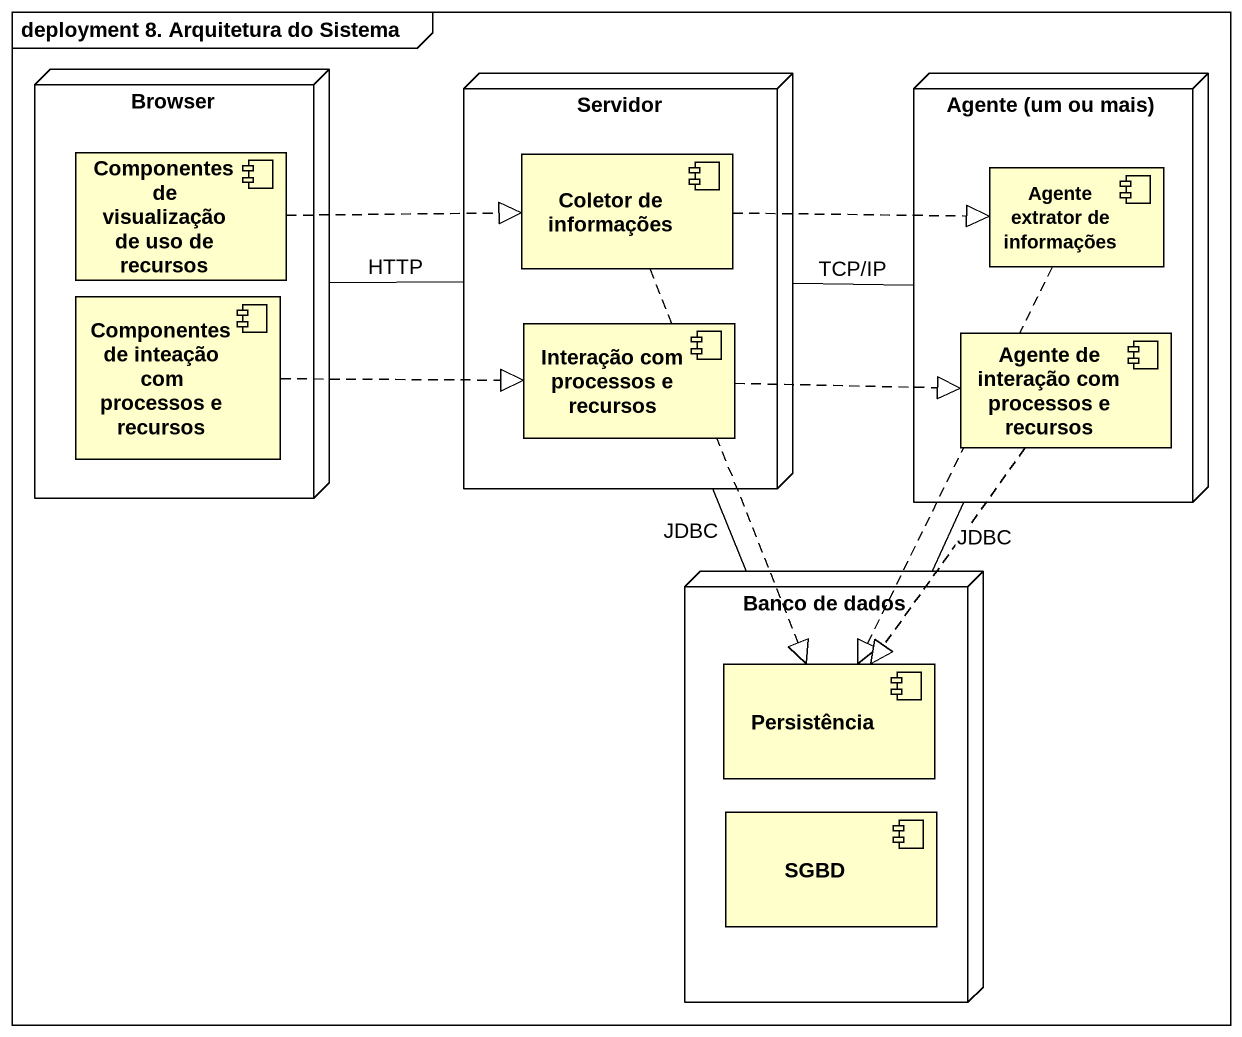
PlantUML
@startuml
mainframe deployment 8. Arquitetura do Sistema
node Browser {
  component "Componentes de visualização de uso de recursos" as Componentes_de_visualização
  component "Componentes de inteação com processos e recursos" as Componentes_de_inteação_com
}
node Servidor {
  component "Coletor de informações" as Coletor_de_informações
  component "Interação com processos e recursos" as Interação_com_processos_e
}
node "Agente (um ou mais)" as Agente_um_ou_mais {
  component "Agente extrator de informações" as Agente_extrator_de
  component "Agente de interação com processos e recursos" as Agente_de_interação_com
}
node "Banco de dados" as Banco_de_dados {
  component Persistência
  component SGBD
}
Browser -right- Servidor : HTTP
Servidor -right- Agente_um_ou_mais : TCP/IP
Servidor -- Banco_de_dados : JDBC
Agente_um_ou_mais -- Banco_de_dados : JDBC
Componentes_de_visualização .right.|> Coletor_de_informações
Coletor_de_informações .right.|> Agente_extrator_de
Coletor_de_informações ..|> Persistência
Agente_extrator_de ..|> Persistência
Componentes_de_inteação_com .right.|> Interação_com_processos_e
Interação_com_processos_e .right.|> Agente_de_interação_com
Agente_de_interação_com ..|> Persistência
@enduml
